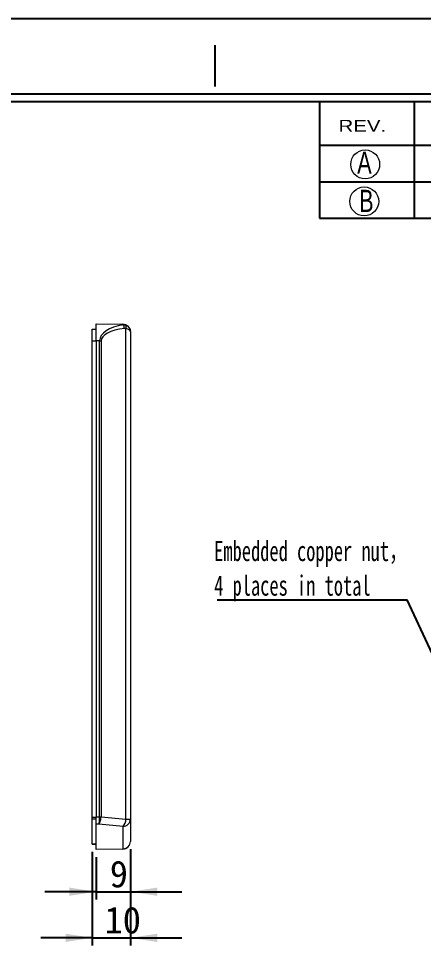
# Model space of a CAD drawing. Header units: millimetres. Extents: x 3 to 590, y 3 to 417.
# Drawn here: x 278.4 to 384.5, y 174.5 to 417.3 of the extents above; entities that cross this region are included whole.
import ezdxf

# ---------------------------------------------------------------- set-up
doc = ezdxf.new("R2010")
doc.units = ezdxf.units.MM
doc.header["$LTSCALE"] = 2
doc.layers.add('SLD-0', color=179, linetype='Continuous')
doc.styles.add('SLDTEXTSTYLE0', font='SIMSUN.TTC', dxfattribs={"width": 0.67})
doc.styles.add('SLDTEXTSTYLE11', font='ARIAL.TTF', dxfattribs={"width": 1.2324})
doc.styles.add('SLDTEXTSTYLE15', font='SIMSUN.TTC')
doc.styles.add('SLDTEXTSTYLE16', font='SIMSUN.TTC', dxfattribs={"width": 0.67, "bigfont": 'bigfont'})
doc.styles.add('SLDTEXTSTYLE6', font='GOTHIC.TTF', dxfattribs={"width": 0.7304})
doc.styles.get("Standard").update_dxf_attribs({"font": 'SIMSUN.TTC'})
doc.dimstyles.new('SLDDIMSTYLE1', dxfattribs={"dimtxt": 7, "dimasz": 7, "dimexe": 0, "dimexo": 0.0625, "dimgap": 1.75, "dimtad": 2, "dimrnd": 1e-09, "dimzin": 12, "dimdsep": 46, "dimtxsty": 'SLDTEXTSTYLE0', "dimsah": 1, "dimcen": 0.09, "dimadec": 0, "dimazin": 3, "dimtfac": 1, "dimtmove": 0, "dimatfit": 0, "dimfxl": 0, "dimfrac": 2, "dimtolj": 1, "dimtzin": 12, "dimarcsym": 0})
doc.dimstyles.new('SLDDIMSTYLE2', dxfattribs={"dimtxt": 0.18, "dimasz": 7, "dimexe": 0, "dimexo": 0.0625, "dimgap": 0, "dimtad": 0, "dimtih": 1, "dimtoh": 1, "dimdec": 0, "dimrnd": 1e-09, "dimzin": 0, "dimdsep": 46, "dimtxsty": 'Standard', "dimsah": 1, "dimcen": 0.09, "dimadec": 0, "dimazin": 0, "dimtfac": 7, "dimtdec": 0, "dimtofl": 0, "dimtmove": 0, "dimatfit": 3, "dimfxl": 0, "dimfrac": 2, "dimtolj": 1, "dimtzin": 0, "dimarcsym": 0})

# ---------------------------------------------------------------- blocks, each defined once
blk = doc.blocks.new('_D_4')
at = {"layer": 'SLD-0', "color": 5}
for p, q in [((307.74, 199.74), (307.74, 186.55)), ((298.74, 197.62), (298.74, 186.55)), ((298.74, 188.55), (285.28, 188.55)), ((298.74, 188.55), (307.74, 188.55)), ((307.74, 188.55), (321.2, 188.55))]:
    blk.add_line(p, q, dxfattribs=at)
for points in [[(298.74, 188.55), (291.74, 189.63), (291.74, 187.48)], [(307.74, 188.55), (314.74, 187.48), (314.74, 189.63)]]:
    blk.add_solid(points, dxfattribs=at)
at = {"layer": 'SLD-0', "color": 5, "insert": (302.32, 196.7), "char_height": 7, "attachment_point": 1, "style": 'SLDTEXTSTYLE15'}
blk.add_mtext('9', dxfattribs=at)
blk = doc.blocks.new('_D_5')
at = {"layer": 'SLD-0', "color": 5}
for p, q in [((307.74, 199.74), (307.74, 174.47)), ((297.74, 199.04), (297.74, 174.47)), ((297.74, 176.47), (284.28, 176.47)), ((297.74, 176.47), (307.74, 176.47)), ((307.74, 176.47), (321.2, 176.47))]:
    blk.add_line(p, q, dxfattribs=at)
for points in [[(297.74, 176.47), (290.74, 177.55), (290.74, 175.39)], [(307.74, 176.47), (314.74, 175.39), (314.74, 177.55)]]:
    blk.add_solid(points, dxfattribs=at)
at = {"layer": 'SLD-0', "color": 5, "insert": (300.96, 184.62), "char_height": 7, "attachment_point": 1, "style": 'SLDTEXTSTYLE15'}
blk.add_mtext('10', dxfattribs=at)
blk = doc.blocks.new('SW_NOTE_2')
at = {"layer": 'SLD-0', "color": 0}
blk.add_line((-49.84, 0), (0, 0), dxfattribs=at)
at = {"layer": 'SLD-0', "color": 0, "char_height": 5.2917, "attachment_point": 1}
for s, insert, style in [('Embedded copper nut\\M+18143', (-50.61, 15.42), 'SLDTEXTSTYLE16'), ('4 places in total', (-50.61, 6.36), 'SLDTEXTSTYLE0')]:
    blk.add_mtext(s, dxfattribs=dict(at, insert=insert, style=style))

msp = doc.modelspace()

# ---------------------------------------------------------------- linework, layer by layer
at = {"color": 7, "linetype": 'Continuous', "lineweight": 15}
for p, q in [((297.74, 335.981), (298.74, 335.981)), ((298.74, 332.882), (298.74, 337.381)), ((298.74, 337.381), (305.775, 337.258)), ((306.522, 207.591), (306.522, 336.073)), ((307.74, 335.259), (307.74, 207.591)), ((297.74, 332.881), (298.74, 332.881)), ((297.74, 208.081), (297.74, 332.881)), ((298.74, 332.882), (298.74, 208.157)), ((299.645, 332.866), (298.74, 332.882)), ((299.645, 208.186), (299.645, 332.866)), ((299.645, 332.866), (300.019, 332.866)), ((300.019, 332.866), (300.019, 208.186)), ((297.74, 208.081), (298.74, 208.081)), ((297.74, 207.598), (297.74, 208.081)), ((298.74, 207.598), (297.74, 207.598)), ((297.74, 201.039), (297.74, 207.598)), ((298.74, 208.157), (299.645, 208.173)), ((298.74, 206.226), (298.74, 208.157)), ((299.645, 208.186), (300.019, 208.186)), ((300.019, 208.186), (306.522, 207.591)), ((306.522, 207.591), (307.74, 207.591)), ((307.74, 207.591), (307.74, 201.744)), ((299.459, 206.238), (298.74, 206.226)), ((298.74, 199.689), (298.74, 206.226)), ((305.783, 205.66), (299.459, 206.238)), ((305.783, 199.812), (305.783, 205.66)), ((297.74, 201.039), (298.74, 201.039)), ((297.74, 201.022), (297.74, 201.039)), ((298.74, 201.022), (297.74, 201.022)), ((298.74, 199.689), (305.783, 199.812)), ((305.775, 199.744), (298.74, 199.621)), ((298.74, 199.621), (298.74, 199.689))]:
    msp.add_line(p, q, dxfattribs=at)
at = {"color": 7, "linetype": 'Continuous', "lineweight": 15, "flags": 128}
msp.add_lwpolyline([(299.645, 208.173), (299.693, 208.171), (299.741, 208.17), (299.788, 208.168), (299.835, 208.166), (299.882, 208.165), (299.928, 208.163), (299.973, 208.162), (300.018, 208.16)], dxfattribs=at)
at = {"color": 7, "linetype": 'Continuous', "lineweight": 15}
for centre, radius, start, end in [((305.74, 335.259), 2, 4.26211, 89), ((304.739, 336.117), 1.414, 359.78079, 42.35802), ((305.418, 336.519), 1.19, 337.99893, 22.00107), ((307.235, 335.37), 0.501, 355.74795, 4.25205), ((305.74, 335.259), 2, 0, 4.26211), ((303.796, 207.527), 2.727, 316.78435, 1.35702), ((305.775, 207.625), 1.965, 270.22264, 359.02003), ((305.74, 201.744), 2, 271, 0), ((305.775, 201.777), 1.965, 270.22271, 359.02008), ((305.573, 199.802), 0.21, 344.02507, 2.8567)]:
    msp.add_arc(centre, radius, start, end, dxfattribs=at)
for centre, major_axis, ratio, start_param, end_param in [((308.228, 332.715), (8.582, -0.196), 0.5241754, 1.8716132, 3.1515219), ((308.619, 332.715), (8.6, -0.181), 0.406869, 1.8702557, 3.1501643), ((305.74, 332.758), (0.035, 4.5), 0.0077547, 5.992527, 6.2831101), ((305.74, 335.259), (2, 0), 0.5, 0, 0.0743879), ((299.416, 208.17), (0.018, 2.001), 0.1144576, 3.4061008, 4.7150978), ((299.416, 208.17), (0.125, 1.997), 0.3002647, 3.4174684, 4.7264653), ((296.976, 208.394), (2.668, -0.242), 0.3733413, 0.0209495, 0.0339017), ((296.959, 208.394), (3.056, -0.275), 0.6519183, 0.0204275, 0.0333796)]:
    msp.add_ellipse(centre, major_axis=major_axis, ratio=ratio, start_param=start_param, end_param=end_param, dxfattribs=at)
for points in [[(297.74, 332.881), (297.74, 333.284), (297.74, 334.1), (297.74, 335.13), (297.74, 335.82), (297.74, 335.981), (297.74, 335.981)], [(305.784, 337.07), (306.036, 337.085), (306.284, 337.05), (306.522, 336.965)], [(306.522, 336.073), (306.401, 336.113), (306.278, 336.125), (306.153, 336.112)]]:
    msp.add_open_spline(points, degree=3, dxfattribs=at)
for points, knots in [([(306.522, 336.965), (306.701, 336.9), (306.863, 336.816), (307.154, 336.608), (307.279, 336.487), (307.591, 336.08), (307.708, 335.759), (307.735, 335.407)], [0, 0, 0, 0, 0.25, 0.25, 0.5, 0.5, 1, 1, 1, 1]), ([(307.735, 335.333), (307.722, 335.42), (307.686, 335.502), (307.569, 335.654), (307.487, 335.725), (307.278, 335.853), (307.152, 335.909), (306.861, 336.005), (306.699, 336.044), (306.522, 336.073)], [0, 0, 0, 0, 0.25, 0.25, 0.5, 0.5, 0.75, 0.75, 1, 1, 1, 1])]:
    msp.add_open_spline(points, degree=3, knots=knots, dxfattribs=at)
at = {"layer": 'SLD-0'}
for p, q in [((3.181, 417.347), (590.213, 417.347)), ((25.35, 395.622), (578.363, 395.622))]:
    msp.add_line(p, q, dxfattribs=at)
at = {"layer": 'SLD-0', "color": 6, "linetype": 'Continuous'}
for p, q in [((329.905, 399.572), (329.905, 410.339)), ((23.375, 397.597), (580.338, 397.597))]:
    msp.add_line(p, q, dxfattribs=at)
at = {"layer": 'SLD-0', "color": 179, "linetype": 'Continuous'}
for p, q in [((357.318, 395.622), (357.318, 365.027)), ((382.1, 395.622), (382.1, 365.027)), ((357.318, 384.149), (578.363, 384.149)), ((357.318, 374.588), (578.363, 374.588)), ((357.318, 365.027), (578.363, 365.027))]:
    msp.add_line(p, q, dxfattribs=at)
at = {"layer": 'SLD-0', "lineweight": 0}
for centre in [(369.244, 379.127), (368.999, 369.43)]:
    msp.add_circle(centre, 3.789, dxfattribs=at)

# ---------------------------------------------------------------- block references
at = {"layer": 'SLD-0', "color": 5}
msp.add_blockref('SW_NOTE_2', (380.282, 265.062), dxfattribs=at)

# ---------------------------------------------------------------- texts
at = {"layer": 'SLD-0', "color": 179, "insert": (362.258, 390.8), "char_height": 3.1073, "attachment_point": 1, "style": 'SLDTEXTSTYLE11'}
msp.add_mtext('REV.', dxfattribs=at)
at = {"layer": 'SLD-0', "char_height": 5.807, "attachment_point": 1, "style": 'SLDTEXTSTYLE6'}
for s, insert in [('A', (367.156, 382.504)), ('B', (367.664, 372.474))]:
    msp.add_mtext(s, dxfattribs=dict(at, insert=insert))

# ---------------------------------------------------------------- dimensions: what is measured, and where the dimension line sits
at = {"layer": 'SLD-0', "color": 5}
for base, p1, picture, middle in [((307.74, 176.47), (297.74, 201.039), '_D_5', (303.685, 176.47)), ((307.74, 188.554), (298.74, 199.621), '_D_4', (303.685, 188.554))]:
    dim = msp.add_linear_dim(base=base, p1=p1, p2=(307.74, 201.744), dimstyle='SLDDIMSTYLE1', dxfattribs=at)
    dim.commit()
    dim.dimension.update_dxf_attribs({"geometry": picture, "text_midpoint": middle, "dimtype": 160})

# ---------------------------------------------------------------- leaders
msp.add_leader([(403.627, 214.594), (380.282, 265.062)], dimstyle='SLDDIMSTYLE2', dxfattribs=at)

doc.saveas('drawing.dxf')
